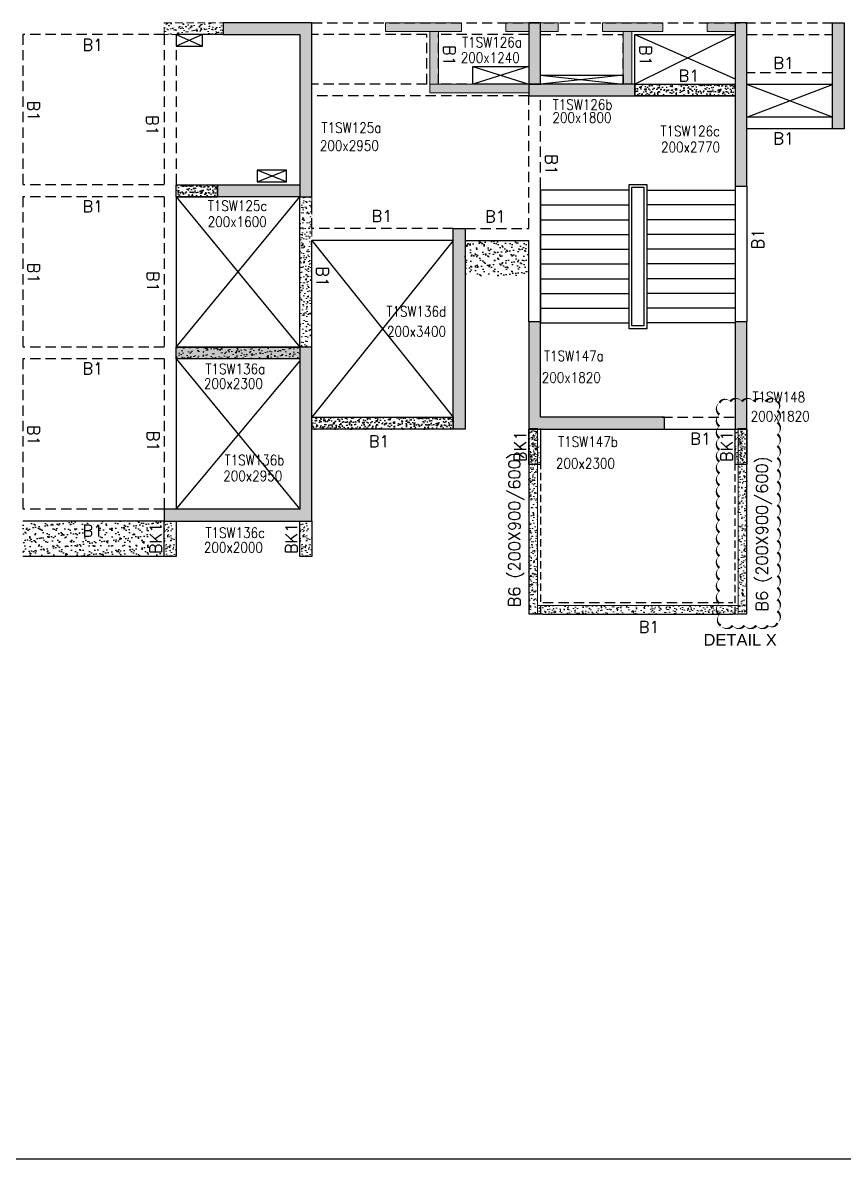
# Model space of a CAD drawing. Header units: millimetres. Extents: x 1078357 to 2594950, y -4969473 to -4636555.
# Drawn here: x 1997826 to 2011756, y -4681424 to -4662154 of the extents above; entities that cross this region are included whole.
import ezdxf

# ---------------------------------------------------------------- set-up
doc = ezdxf.new("R2010")
doc.units = ezdxf.units.MM
doc.header["$PDMODE"] = 35
for name, pattern in [('CONTINOUS', [0]), ('HIDDEN', [0.375, 0.25, -0.125]), ('New Retail block$0$CONTINOUS', [0])]:
    doc.linetypes.add(name, pattern=pattern)
doc.layers.get('0').update_dxf_attribs({"lineweight": 0})
for name, color, linetype, lineweight in [('A-_ANOTDIMA_D-', 6, 'Continuous', 13), ('Boundary', 40, 'Continuous', 30), ('COL. NO.', 30, 'Continuous', 25), ('COL. SIZE', 7, 'Continuous', 25), ('HATCH', 8, 'Continuous', 30), ('Origin', 40, 'Continuous', 30), ('RCC UPSTAND', 43, 'Continuous', 30), ('S-NON STR RCC WALL', 8, 'Continuous', 0)]:
    doc.layers.add(name, color=color, linetype=linetype, lineweight=lineweight)
for name, color, linetype in [('B-200x650', 241, 'HIDDEN'), ('B-200X900-600', 211, 'HIDDEN'), ('NON STR. RCC WALL', 6, 'Continuous'), ('S-COLUMN_SHEAR WALL', 1, 'Continuous'), ('S-CUT OUT', 3, 'Continuous'), ('S-PROJECTION', 54, 'New Retail block$0$CONTINOUS'), ('S-STAIR', 8, 'Continuous')]:
    doc.layers.add(name, color=color, linetype=linetype)
doc.styles.add('ARIAL', font='arial.ttf')
doc.styles.add('ROMANS', font='romans.shx', dxfattribs={"width": 0.85})
pattern_1 = [(50, (1959578.3, -4665005.57), (182.18467, -15.9391), [19.05, -209.55]), (355, (1959578.3, -4665005.57), (-35.2434, 191.05685), [15.24, -167.6406]), (100.45144, (1959593.49, -4665006.9), (146.94125, 175.11775), [16.19, -178.09024]), (46.1842, (1959578.3, -4664954.77), (271.079, -42.0423), [28.575, -314.325]), (96.63556, (1959600.9, -4664958.28), (237.4041, 247.4261), [24.285, -267.1356]), (351.18415, (1959578.3, -4664954.77), (237.4041, 247.4261), [22.86, -251.4597]), (21, (1959603.7, -4664967.47), (151.6144, -102.2652), [19.05, -209.55]), (326, (1959603.7, -4664967.47), (61.802, 184.188), [15.24, -167.64]), (71.45144, (1959616.34, -4664976), (213.4164, 81.9228), [16.19, -178.0899]), (37.5, (1959578.31, -4665005.57), (3.0886, 84.55504), [0, -165.608, 0, -170.18, 0, -168.275]), (7.5, (1959578.31, -4665005.57), (66.81966, 100.18057), [0, -97.028, 0, -161.798, 0, -64.135]), (327.5, (1959521.665, -4665005.57), (135.5906, -5.72874), [0, -63.5, 0, -198.12, 0, -262.89]), (317.5, (1959496.26, -4665005.57), (148.12918, 25.4265), [0, -82.55, 0, -131.572, 0, -186.69])]

# ---------------------------------------------------------------- blocks, each defined once
blk = doc.blocks.new('G$CD63B60BD')
at = {"layer": 'COL. NO.', "linetype": 'Continuous', "style": 'ROMANS', "width": 0.85}
for s, p in [('T1SW126a', (75951, 6532, -320)), ('T1SW126b', (77486, 5476, -320)), ('T1SW125a', (73568, 5083, -320)), ('T1SW126c', (79314, 5025, -320)), ('T1SW125c', (71638, 3759, -320)), ('T1SW136d', (74667, 1967, 0)), ('T1SW147a', (77339, 1214, -320)), ('T1SW136a', (71599, 993, -320)), ('T1SW148', (80874, 516, -320)), ('T1SW147b', (77579, -243, -320)), ('T1SW136b', (71924, -552, -320)), ('T1SW136c', (71599, -1785, -320))]:
    blk.add_text(s, height=175, dxfattribs=at).set_placement(p)
at = {"layer": 'COL. SIZE', "linetype": 'Continuous', "style": 'ROMANS', "width": 0.85}
for s, p in [('200x1240', (75927, 6271, -320)), ('200x1800', (77482, 5253, -320)), ('200x2950', (73538, 4779, -320)), ('200x2770', (79323, 4753, -320)), ('200x1600', (71636, 3489, -320)), ('200x3400', (74677, 1628, 0)), ('200x1820', (77301, 847, -320)), ('200x2300', (71572, 745, -320)), ('200x1820', (80843, 191, -320)), ('200x2300', (77541, -609, -320)), ('200x2950', (71900, -821, -320)), ('200x2000', (71572, -2033, -320))]:
    blk.add_text(s, height=175, dxfattribs=at).set_placement(p)

msp = doc.modelspace()

# ---------------------------------------------------------------- hatches: boundary and pattern name
at = {"layer": 'HATCH'}
h = msp.add_hatch(dxfattribs=at)
h.set_pattern_fill('AR-SAND', color=8, scale=3, angle=179.97015)
h.set_pattern_definition([(37.47015413, (-3161861.55, 18704354.73), (-4.72361136, 146.8264517), [0, -115.824, 0, -129.54, 0, -123.825]), (7.4701541, (-3161861.55, 18704354.73), (134.9689868, 214.9772528), [0, -62.484, 0, -104.394, 0, -40.005]), (327.4701541, (-3161955.28, 18704354.77), (237.2979035, 0.3075449), [0, -38.1, 0, -137.16, 0, -179.07]), (317.4701541, (-3161955.28, 18704354.77), (229.1017424, 66.759465), [0, -19.05, 0, -89.916, 0, -102.87])])
h.paths.add_polyline_path([(2006406.4, -4665843.8), (2005326.4, -4665843.8), (2005326.4, -4666443.8), (2006406.4, -4666443.8)])
h = msp.add_hatch(dxfattribs=at)
h.set_pattern_fill('AR-SAND', color=8, scale=3, angle=179.97015)
h.set_pattern_definition([(37.47015413, (-4266881.26, 23386424), (-4.72361136, 146.8264517), [0, -115.824, 0, -129.54, 0, -123.825]), (7.4701541, (-4266881.26, 23386424), (134.9689868, 214.9772528), [0, -62.484, 0, -104.394, 0, -40.005]), (327.47015413, (-4266974.99, 23386424.04), (237.29790347, 0.3075449), [0, -38.1, 0, -137.16, 0, -179.07]), (317.4701541, (-4266974.99, 23386424.04), (229.1017424, 66.759465), [0, -19.05, 0, -89.916, 0, -102.87])])
h.paths.add_polyline_path([(1997826.4, -4670603.8), (2000226.4, -4670603.8), (2000226.4, -4671203.8), (1997826.4, -4671203.8)])
at = {"layer": 'RCC UPSTAND'}
h = msp.add_hatch(dxfattribs=at)
h.set_pattern_fill('AR-CONC', color=8, scale=20, angle=90)
h.set_pattern_definition([(140, (-1199793.81, -7200613.4), (12.550427, 143.4520365), [15, -165]), (85, (-1199793.81, -7200613.4), (-150.438427, -27.7502667), [12, -132]), (190.4514445, (-1199792.76, -7200601.44), (-137.887998, 115.7017693), [12.7480384, -140.2284224]), (136.1842, (-1199833.81, -7200613.4), (33.103856, 213.448266), [22.5, -247.5]), (186.6356355, (-1199831.05, -7200595.6), (-194.82372, 186.932389), [19.122068, -210.342752]), (81.184164, (-1199833.8, -7200613.4), (-194.82372, 186.932389), [18, -198]), (111, (-1199823.81, -7200593.4), (80.523778, 119.3814104), [15, -165]), (56, (-1199823.81, -7200593.4), (-145.030009, 48.6630664), [12, -132]), (161.4514447, (-1199817.1, -7200583.45), (-64.5062306, 168.0444753), [12.748038, -140.2284224]), (127.5, (-1199793.81, -7200613.395), (-66.57877077, 2.43197106), [0, -130.4, 0, -134, 0, -132.5]), (97.5, (-1199793.81, -7200613.395), (-78.8823424, 52.6139075), [0, -76.4, 0, -127.4, 0, -50.5]), (57.5, (-1199793.81, -7200657.995), (4.51097435, 106.7644872), [0, -50, 0, -156, 0, -207]), (47.5, (-1199793.81, -7200678), (-20.0209965, 116.6372339), [0, -65, 0, -103.6, 0, -147])])
h.paths.add_polyline_path([(2009906.2, -4663193.9), (2009906.2, -4663393.9), (2008206.2, -4663393.9), (2008206.2, -4663193.9)])
h = msp.add_hatch(dxfattribs=at)
h.set_pattern_fill('AR-CONC', color=8, scale=20, angle=90)
h.set_pattern_definition([(140, (-1208573.79, -7202323.4), (12.550427, 143.4520365), [15, -165]), (85, (-1208573.79, -7202323.4), (-150.438427, -27.7502667), [12, -132]), (190.4514445, (-1208572.74, -7202311.45), (-137.887998, 115.7017693), [12.7480384, -140.2284224]), (136.1842, (-1208613.79, -7202323.4), (33.103856, 213.448266), [22.5, -247.5]), (186.6356355, (-1208611.03, -7202305.62), (-194.82372, 186.932389), [19.122068, -210.342752]), (81.184164, (-1208613.79, -7202323.4), (-194.82372, 186.932389), [18, -198]), (111, (-1208603.79, -7202303.4), (80.523778, 119.3814104), [15, -165]), (56, (-1208603.79, -7202303.4), (-145.030009, 48.6630664), [12, -132]), (161.4514447, (-1208597.08, -7202293.46), (-64.5062306, 168.0444753), [12.748038, -140.2284224]), (127.5, (-1208573.786, -7202323.404), (-66.57877077, 2.43197106), [0, -130.4, 0, -134, 0, -132.5]), (97.5, (-1208573.786, -7202323.404), (-78.8823424, 52.6139075), [0, -76.4, 0, -127.4, 0, -50.5]), (57.5, (-1208573.786, -7202368.004), (4.51097435, 106.7644872), [0, -50, 0, -156, 0, -207]), (47.5, (-1208573.79, -7202388), (-20.0209965, 116.6372339), [0, -65, 0, -103.6, 0, -147])])
h.paths.add_polyline_path([(2001126.2, -4664903.9), (2001126.2, -4665103.9), (2000426.2, -4665103.9), (2000426.2, -4664903.9)])
h = msp.add_hatch(dxfattribs=at)
h.set_pattern_fill('AR-CONC', color=8, scale=20, angle=90)
h.set_pattern_definition([(140, (-1204573.78, -7206263.39), (12.550427, 143.4520365), [15, -165]), (85, (-1204573.78, -7206263.39), (-150.438427, -27.7502667), [12, -132]), (190.4514445, (-1204572.74, -7206251.44), (-137.887998, 115.7017693), [12.7480384, -140.2284224]), (136.1842, (-1204613.78, -7206263.4), (33.103856, 213.448266), [22.5, -247.5]), (186.6356355, (-1204611.02, -7206245.6), (-194.82372, 186.932389), [19.122068, -210.342752]), (81.184164, (-1204613.78, -7206263.4), (-194.82372, 186.932389), [18, -198]), (111, (-1204603.78, -7206243.39), (80.523778, 119.3814104), [15, -165]), (56, (-1204603.78, -7206243.39), (-145.030009, 48.6630664), [12, -132]), (161.4514447, (-1204597.07, -7206233.44), (-64.5062306, 168.0444753), [12.748038, -140.2284224]), (127.5, (-1204573.78, -7206263.39), (-66.57877077, 2.43197106), [0, -130.4, 0, -134, 0, -132.5]), (97.5, (-1204573.78, -7206263.39), (-78.8823424, 52.6139075), [0, -76.4, 0, -127.4, 0, -50.5]), (57.5, (-1204573.78, -7206307.99), (4.51097435, 106.7644872), [0, -50, 0, -156, 0, -207]), (47.5, (-1204573.78, -7206327.99), (-20.0209965, 116.6372339), [0, -65, 0, -103.6, 0, -147])])
h.paths.add_polyline_path([(2005126.2, -4668843.9), (2005126.2, -4669043.9), (2002726.2, -4669043.9), (2002726.2, -4668843.9)])
at = {"layer": 'S-COLUMN_SHEAR WALL', "lineweight": 25}
h = msp.add_hatch(color=1, dxfattribs=at)
h.dxf.hatch_style = 1
h.paths.add_polyline_path([(2001226.2, -4662353.9), (2002526.2, -4662353.9), (2002526.2, -4665103.9), (2002726.2, -4665103.9), (2002726.2, -4662153.9), (2001226.2, -4662153.9)])
h = msp.add_hatch(color=1, dxfattribs=at)
h.dxf.hatch_style = 1
h.paths.add_polyline_path([(2006606.2, -4662153.9), (2006406.2, -4662153.9), (2006406.2, -4663193.9), (2006606.2, -4663193.9)])
h = msp.add_hatch(color=1, dxfattribs=at)
h.dxf.hatch_style = 1
h.paths.add_polyline_path([(2010106.2, -4662153.9), (2009906.2, -4662153.9), (2009906.2, -4664923.9), (2010106.2, -4664923.9)])
h = msp.add_hatch(color=1, dxfattribs=at)
h.dxf.hatch_style = 1
h.paths.add_polyline_path([(2011756.2, -4663953.8), (2011556.2, -4663953.8), (2011556.2, -4662153.9), (2011756.2, -4662153.9)])
h = msp.add_hatch(color=1, dxfattribs=at)
h.dxf.hatch_style = 1
h.paths.add_polyline_path([(2006406.2, -4663393.9), (2008206.2, -4663393.9), (2008206.2, -4663193.9), (2006406.2, -4663193.9)])
h = msp.add_hatch(color=1, dxfattribs=at)
h.dxf.hatch_style = 1
h.paths.add_polyline_path([(2002526.2, -4664903.9), (2002526.2, -4665103.9), (2001126.2, -4665103.9), (2001126.2, -4664903.9)])
h = msp.add_hatch(color=1, dxfattribs=at)
h.dxf.hatch_style = 1
h.paths.add_polyline_path([(2005126.2, -4665643.9), (2005126.2, -4669043.9), (2005326.2, -4669043.9), (2005326.2, -4665643.9)])
h = msp.add_hatch(color=1, dxfattribs=at)
h.dxf.hatch_style = 1
h.paths.add_polyline_path([(2006406.2, -4669043.9), (2008706.2, -4669043.9), (2008706.2, -4668843.9), (2006606.2, -4668843.9), (2006606.2, -4667223.9), (2006406.2, -4667223.9)])
h = msp.add_hatch(color=1, dxfattribs=at)
h.dxf.hatch_style = 1
h.paths.add_polyline_path([(2010106.2, -4667223.9), (2009906.2, -4667223.9), (2009906.2, -4669043.9), (2010106.2, -4669043.9)])
h = msp.add_hatch(color=1, dxfattribs=at)
h.dxf.hatch_style = 1
h.paths.add_polyline_path([(2000226.2, -4670603.9), (2002726.2, -4670603.9), (2002726.2, -4667653.9), (2002526.2, -4667653.8), (2002526.2, -4670403.9), (2000226.2, -4670403.9), (2000226.2, -4670603.9)], is_closed=False)
h = msp.add_hatch(color=1, dxfattribs=at)
h.dxf.hatch_style = 1
h.paths.add_polyline_path([(2000426.2, -4667653.8), (2002526.2, -4667653.8), (2002526.2, -4667853.8), (2000426.2, -4667853.8)])
h = msp.add_hatch(color=1, dxfattribs=at)
h.dxf.hatch_style = 1
h.paths.add_polyline_path([(2002526.2, -4667653.8), (2000426.2, -4667653.8), (2000426.2, -4667853.8), (2002526.2, -4667853.8)])
at = {"layer": 'S-NON STR RCC WALL', "linetype": 'HIDDEN', "ltscale": 500}
h = msp.add_hatch(dxfattribs=at)
h.set_pattern_fill('AR-CONC', color=256, angle=180)
h.set_pattern_definition([(50, (862353.59, 19013.61), (182.184669, -15.9390855), [19.05, -209.55]), (355, (862353.6, 19013.61), (-35.2434214, 191.056845), [15.24, -167.640584]), (100.4514447, (862368.77, 19012.29), (146.941247, 175.117752), [16.190009, -178.0902446]), (46.1842, (862353.6, 19064.41), (271.079041, -42.042328), [28.575, -314.325]), (96.6355576, (862376.18, 19060.9), (237.404134, 247.426125), [24.285023, -267.135608]), (351.184151, (862353.6, 19064.41), (237.404134, 247.426125), [22.859967, -251.459732]), (21, (862378.99, 19051.71), (151.6143913, -102.265198), [19.05, -209.55]), (326, (862379, 19051.71), (61.802028, 184.187966), [15.24, -167.64]), (71.451445, (862391.63, 19043.2), (213.416419, 81.922769), [16.190009, -178.0899376]), (37.5, (862353.59, 19013.615), (3.08860325, 84.5550389), [0, -165.608, 0, -170.18, 0, -168.275]), (7.5, (862353.59, 19013.615), (66.8196625, 100.1805748), [0, -97.028, 0, -161.798, 0, -64.135]), (327.5, (862296.95, 19013.615), (135.5905952, -5.728744), [0, -63.5, 0, -198.12, 0, -262.89]), (317.5, (862271.55, 19013.61), (148.1291814, 25.426491), [0, -82.55, 0, -131.572, 0, -186.69])])
h.paths.add_polyline_path([(2000226.4, -4662153.8), (2001226.4, -4662153.8), (2001226.4, -4662353.8), (2000226.4, -4662353.8)])
at = {"layer": 'S-NON STR RCC WALL', "ltscale": 700}
h = msp.add_hatch(dxfattribs=at)
h.set_pattern_fill('AR-CONC', color=256)
h.set_pattern_definition([(50, (854010.1, -118119.31), (182.184669, -15.9390855), [19.05, -209.55]), (355, (854010.1, -118119.31), (-35.2434214, 191.056845), [15.24, -167.640584]), (100.4514447, (854025.29, -118120.64), (146.941247, 175.117752), [16.190009, -178.0902446]), (46.1842, (854010.1, -118068.51), (271.079041, -42.042328), [28.575, -314.325]), (96.6355576, (854032.7, -118072.02), (237.404134, 247.426125), [24.285023, -267.135608]), (351.184151, (854010.1, -118068.5), (237.404134, 247.426125), [22.859967, -251.459732]), (21, (854035.5, -118081.21), (151.6143913, -102.265198), [19.05, -209.55]), (326, (854035.5, -118081.21), (61.802028, 184.187966), [15.24, -167.64]), (71.451445, (854048.14, -118089.74), (213.416419, 81.922769), [16.190009, -178.0899376]), (37.5, (854010.104, -118119.31), (3.08860325, 84.5550389), [0, -165.608, 0, -170.18, 0, -168.275]), (7.5, (854010.1, -118119.31), (66.8196625, 100.1805748), [0, -97.028, 0, -161.798, 0, -64.135]), (327.5, (853953.46, -118119.31), (135.5905952, -5.728744), [0, -63.5, 0, -198.12, 0, -262.89]), (317.5, (853928.06, -118119.31), (148.1291814, 25.426491), [0, -82.55, 0, -131.572, 0, -186.69])])
h.paths.add_polyline_path([(2009431.4, -4662303.8), (2009906.4, -4662303.8), (2009906.4, -4662153.9), (2009431.4, -4662153.9)])
h.paths.add_polyline_path([(2004726.4, -4662303.8), (2004876.5, -4662303.8), (2004876.5, -4663193.8), (2004726.4, -4663193.8)])
h.paths.add_polyline_path([(2007656.4, -4662303.8), (2008681.4, -4662303.8), (2008681.4, -4662153.8), (2007656.4, -4662153.8)])
h.paths.add_polyline_path([(2006606.4, -4662153.9), (2006906.4, -4662153.9), (2006906.4, -4662303.8), (2006606.4, -4662303.8)])
h.paths.add_polyline_path([(2004726.4, -4663343.8), (2006406.4, -4663343.8), (2006406.4, -4663193.9), (2004726.4, -4663193.9)])
h.paths.add_polyline_path([(2006016.4, -4662303.8), (2006406.4, -4662303.8), (2006406.4, -4662153.9), (2006016.4, -4662153.9)])
h.paths.add_polyline_path([(2003976.4, -4662303.8), (2005266.4, -4662303.8), (2005266.4, -4662153.8), (2003976.4, -4662153.8)])
h.paths.add_polyline_path([(2008006.4, -4662303.8), (2008156.4, -4662303.8), (2008156.4, -4663193.8), (2008006.4, -4663193.8)])
at = {"layer": 'S-NON STR RCC WALL', "linetype": 'HIDDEN', "ltscale": 500}
h = msp.add_hatch(dxfattribs=at)
h.set_pattern_fill('AR-CONC', color=256, angle=180)
h.set_pattern_definition(pattern_1)
h.paths.add_polyline_path([(2002726.4, -4665103.8), (2002526.4, -4665103.8), (2002526.4, -4667653.8), (2002726.4, -4667653.8)])
h = msp.add_hatch(dxfattribs=at)
h.set_pattern_fill('AR-CONC', color=256, angle=180)
h.set_pattern_definition(pattern_1)
h.paths.add_polyline_path([(2000426.4, -4667653.8), (2002526.4, -4667653.8), (2002526.4, -4667853.8), (2000426.4, -4667853.8)])
at = {"layer": 'S-NON STR RCC WALL'}
h = msp.add_hatch(dxfattribs=at)
h.set_pattern_fill('AR-CONC', color=256, angle=90)
h.set_pattern_definition([(140, (-21282231.65, -9900251.24), (15.9390855, 182.184669), [19.05, -209.55]), (85, (-21282231.65, -9900251.24), (-191.0568452, -35.2434214), [15.24, -167.6405842]), (190.4514447, (-21282230.32, -9900236.06), (-175.1177519, 146.9412471), [16.1900088, -178.0902446]), (136.1842, (-21282282.45, -9900251.24), (42.042328, 271.0790409), [28.575, -314.325]), (186.6355576, (-21282278.95, -9900228.65), (-247.4261246, 237.404134), [24.285023, -267.135608]), (81.1841512, (-21282282.45, -9900251.24), (-247.4261246, 237.404134), [22.859967, -251.459732]), (111, (-21282269.75, -9900225.84), (102.2651982, 151.6143913), [19.05, -209.55]), (56, (-21282269.75, -9900225.84), (-184.1879661, 61.8020283), [15.24, -167.64]), (161.451445, (-21282261.23, -9900213.2), (-81.9227689, 213.4164193), [16.1900088, -178.0899376]), (127.5, (-21282231.65, -9900251.24), (-84.55503887, 3.08860325), [0, -165.608, 0, -170.18, 0, -168.275]), (97.5, (-21282231.65, -9900251.24), (-100.18057482, 66.8196625), [0, -97.028, 0, -161.798, 0, -64.135]), (57.5, (-21282231.65, -9900307.88), (5.728744, 135.59059517), [0, -63.5, 0, -198.12, 0, -262.89]), (47.5, (-21282231.65, -9900333.28), (-25.42649103, 148.1291814), [0, -82.55, 0, -131.572, 0, -186.69])])
h.paths.add_polyline_path([(2006406.1, -4672184), (2006406.1, -4669034), (2006556.1, -4669034), (2006556.1, -4672184)])
h = msp.add_hatch(dxfattribs=at)
h.set_pattern_fill('AR-CONC', color=256, angle=180)
h.set_pattern_definition([(50, (-7623765.92, 37570063.5), (182.184669, -15.93908554), [19.05, -209.55]), (355, (-7623765.92, 37570063.5), (-35.2434214, 191.0568452), [15.24, -167.6405842]), (100.4514447, (-7623750.74, 37570062.16), (146.9412471, 175.1177519), [16.1900088, -178.0902446]), (46.1842, (-7623765.92, 37570114.3), (271.0790409, -42.0423279), [28.575, -314.325]), (96.6355576, (-7623743.33, 37570110.8), (237.404134, 247.4261246), [24.2850231, -267.1356082]), (351.1841512, (-7623765.92, 37570114.3), (237.404134, 247.4261246), [22.859967, -251.459732]), (21, (-7623740.52, 37570101.6), (151.61439127, -102.2651982), [19.05, -209.55]), (326, (-7623740.52, 37570101.6), (61.80202835, 184.1879661), [15.24, -167.64]), (71.451445, (-7623727.89, 37570093.07), (213.4164193, 81.9227689), [16.1900088, -178.0899376]), (37.5, (-7623765.92, 37570063.49), (3.08860325, 84.55503887), [0, -165.608, 0, -170.18, 0, -168.275]), (7.5, (-7623765.92, 37570063.49), (66.81966251, 100.18057482), [0, -97.028, 0, -161.798, 0, -64.135]), (327.5, (-7623822.56, 37570063.49), (135.59059517, -5.72874399), [0, -63.5, 0, -198.12, 0, -262.89]), (317.5, (-7623847.96, 37570063.49), (148.1291814, 25.42649103), [0, -82.55, 0, -131.572, 0, -186.69])])
h.paths.add_polyline_path([(2006606.3, -4669043.8), (2006406.3, -4669043.8), (2006406.3, -4669643.8), (2006606.3, -4669643.8), (2006606.3, -4669643.8), (2006606.3, -4669043.9)], is_closed=False)
h = msp.add_hatch(dxfattribs=at)
h.set_pattern_fill('AR-CONC', color=256, angle=180)
h.set_pattern_definition([(50, (-7620266.01, 37570063.49), (182.184669, -15.93908554), [19.05, -209.55]), (355, (-7620266, 37570063.49), (-35.2434214, 191.0568452), [15.24, -167.6405842]), (100.4514447, (-7620250.83, 37570062.16), (146.9412471, 175.1177519), [16.1900088, -178.0902446]), (46.1842, (-7620266, 37570114.3), (271.0790409, -42.0423279), [28.575, -314.325]), (96.6355576, (-7620243.42, 37570110.8), (237.404134, 247.4261246), [24.2850231, -267.1356082]), (351.1841512, (-7620266, 37570114.3), (237.404134, 247.4261246), [22.859967, -251.459732]), (21, (-7620240.61, 37570101.59), (151.61439127, -102.2651982), [19.05, -209.55]), (326, (-7620240.6, 37570101.59), (61.80202835, 184.1879661), [15.24, -167.64]), (71.451445, (-7620227.97, 37570093.07), (213.4164193, 81.9227689), [16.1900088, -178.0899376]), (37.5, (-7620266.01, 37570063.49), (3.08860325, 84.55503887), [0, -165.608, 0, -170.18, 0, -168.275]), (7.5, (-7620266.01, 37570063.49), (66.81966251, 100.18057482), [0, -97.028, 0, -161.798, 0, -64.135]), (327.5, (-7620322.65, 37570063.49), (135.59059517, -5.72874399), [0, -63.5, 0, -198.12, 0, -262.89]), (317.5, (-7620348.05, 37570063.49), (148.1291814, 25.42649103), [0, -82.55, 0, -131.572, 0, -186.69])])
h.paths.add_polyline_path([(2010106.2, -4669043.8), (2009906.2, -4669043.8), (2009906.2, -4669643.8), (2010106.2, -4669643.8), (2010106.2, -4669643.8), (2010106.2, -4669043.9)], is_closed=False)
h = msp.add_hatch(dxfattribs=at)
h.set_pattern_fill('AR-CONC', color=256, angle=180)
h.set_pattern_definition([(50, (-4318735.77, 23304172.94), (182.184669, -15.9390855), [19.05, -209.55]), (355, (-4318735.77, 23304172.94), (-35.2434214, 191.0568452), [15.24, -167.6405842]), (100.4514447, (-4318720.58, 23304171.61), (146.9412471, 175.1177519), [16.1900088, -178.0902446]), (46.1842, (-4318735.77, 23304223.74), (271.0790409, -42.042328), [28.575, -314.325]), (96.6355576, (-4318713.18, 23304220.24), (237.404134, 247.4261246), [24.2850231, -267.1356082]), (351.1841512, (-4318735.77, 23304223.74), (237.404134, 247.4261246), [22.859967, -251.459732]), (21, (-4318710.37, 23304211.04), (151.6143913, -102.2651982), [19.05, -209.55]), (326, (-4318710.37, 23304211.04), (61.8020283, 184.1879661), [15.24, -167.64]), (71.451445, (-4318697.73, 23304202.52), (213.4164193, 81.9227689), [16.1900088, -178.0899376]), (37.5, (-4318735.767, 23304172.94), (3.08860325, 84.55503887), [0, -165.608, 0, -170.18, 0, -168.275]), (7.5, (-4318735.77, 23304172.94), (66.8196625, 100.18057482), [0, -97.028, 0, -161.798, 0, -64.135]), (327.5, (-4318792.41, 23304172.94), (135.59059517, -5.728744), [0, -63.5, 0, -198.12, 0, -262.89]), (317.5, (-4318817.81, 23304172.94), (148.1291814, 25.42649103), [0, -82.55, 0, -131.572, 0, -186.69])])
h.paths.add_polyline_path([(2009956.1, -4672184), (2009956.1, -4669034), (2010106.1, -4669034), (2010106.1, -4672184)])
h = msp.add_hatch(dxfattribs=at)
h.set_pattern_fill('AR-CONC', color=256, angle=180)
h.set_pattern_definition([(50, (-7629946.02, 37568503.48), (182.184669, -15.93908554), [19.05, -209.55]), (355, (-7629946.02, 37568503.48), (-35.2434214, 191.0568452), [15.24, -167.6405842]), (100.4514447, (-7629930.84, 37568502.15), (146.9412471, 175.1177519), [16.1900088, -178.0902446]), (46.1842, (-7629946.02, 37568554.28), (271.0790409, -42.0423279), [28.575, -314.325]), (96.6355576, (-7629923.43, 37568550.78), (237.404134, 247.4261246), [24.2850231, -267.1356082]), (351.1841512, (-7629946.02, 37568554.28), (237.404134, 247.4261246), [22.859967, -251.459732]), (21, (-7629920.62, 37568541.58), (151.61439127, -102.2651982), [19.05, -209.55]), (326, (-7629920.62, 37568541.58), (61.80202835, 184.1879661), [15.24, -167.64]), (71.451445, (-7629907.99, 37568533.06), (213.4164193, 81.9227689), [16.1900088, -178.0899376]), (37.5, (-7629946.02, 37568503.48), (3.08860325, 84.55503887), [0, -165.608, 0, -170.18, 0, -168.275]), (7.5, (-7629946.02, 37568503.48), (66.81966251, 100.18057482), [0, -97.028, 0, -161.798, 0, -64.135]), (327.5, (-7630002.66, 37568503.48), (135.59059517, -5.72874399), [0, -63.5, 0, -198.12, 0, -262.89]), (317.5, (-7630028.06, 37568503.48), (148.1291814, 25.42649103), [0, -82.55, 0, -131.572, 0, -186.69])])
h.paths.add_polyline_path([(2000426.2, -4670603.8), (2000226.2, -4670603.8), (2000226.2, -4671203.8), (2000426.2, -4671203.8), (2000426.2, -4671203.8), (2000426.2, -4670603.9)], is_closed=False)
h = msp.add_hatch(dxfattribs=at)
h.set_pattern_fill('AR-CONC', color=256, angle=180)
h.set_pattern_definition([(50, (-7627646.02, 37568503.48), (182.184669, -15.93908554), [19.05, -209.55]), (355, (-7627646.02, 37568503.48), (-35.2434214, 191.0568452), [15.24, -167.6405842]), (100.4514447, (-7627630.84, 37568502.15), (146.9412471, 175.1177519), [16.1900088, -178.0902446]), (46.1842, (-7627646.02, 37568554.28), (271.0790409, -42.0423279), [28.575, -314.325]), (96.6355576, (-7627623.43, 37568550.78), (237.404134, 247.4261246), [24.2850231, -267.1356082]), (351.1841512, (-7627646.02, 37568554.28), (237.404134, 247.4261246), [22.859967, -251.459732]), (21, (-7627620.62, 37568541.58), (151.61439127, -102.2651982), [19.05, -209.55]), (326, (-7627620.62, 37568541.58), (61.80202835, 184.1879661), [15.24, -167.64]), (71.451445, (-7627607.99, 37568533.06), (213.4164193, 81.9227689), [16.1900088, -178.0899376]), (37.5, (-7627646.02, 37568503.48), (3.08860325, 84.55503887), [0, -165.608, 0, -170.18, 0, -168.275]), (7.5, (-7627646.02, 37568503.48), (66.81966251, 100.18057482), [0, -97.028, 0, -161.798, 0, -64.135]), (327.5, (-7627702.66, 37568503.48), (135.59059517, -5.72874399), [0, -63.5, 0, -198.12, 0, -262.89]), (317.5, (-7627728.06, 37568503.48), (148.1291814, 25.42649103), [0, -82.55, 0, -131.572, 0, -186.69])])
h.paths.add_polyline_path([(2002726.2, -4670603.8), (2002526.2, -4670603.8), (2002526.2, -4671203.8), (2002726.2, -4671203.8), (2002726.2, -4671203.8), (2002726.2, -4670603.9)], is_closed=False)
h = msp.add_hatch(dxfattribs=at)
h.set_pattern_fill('AR-CONC', color=256, angle=180)
h.set_pattern_definition([(50, (-3221511.05, 18620153.75), (182.184669, -15.9390855), [19.05, -209.55]), (355, (-3221511.05, 18620153.75), (-35.2434214, 191.0568452), [15.24, -167.6405842]), (100.4514447, (-3221495.87, 18620152.42), (146.9412471, 175.1177519), [16.1900088, -178.0902446]), (46.1842, (-3221511.05, 18620204.55), (271.0790409, -42.042328), [28.575, -314.325]), (96.6355576, (-3221488.46, 18620201.05), (237.404134, 247.4261246), [24.285023, -267.135608]), (351.1841512, (-3221511.05, 18620204.55), (237.404134, 247.4261246), [22.859967, -251.459732]), (21, (-3221485.65, 18620191.85), (151.6143913, -102.2651982), [19.05, -209.55]), (326, (-3221485.65, 18620191.85), (61.8020283, 184.1879661), [15.24, -167.64]), (71.451445, (-3221473.02, 18620183.33), (213.4164193, 81.9227689), [16.1900088, -178.0899376]), (37.5, (-3221511.05, 18620153.75), (3.08860325, 84.55503887), [0, -165.608, 0, -170.18, 0, -168.275]), (7.5, (-3221511.05, 18620153.75), (66.8196625, 100.18057482), [0, -97.028, 0, -161.798, 0, -64.135]), (327.5, (-3221567.69, 18620153.75), (135.59059517, -5.728744), [0, -63.5, 0, -198.12, 0, -262.89]), (317.5, (-3221593.09, 18620153.75), (148.1291814, 25.42649103), [0, -82.55, 0, -131.572, 0, -186.69])])
h.paths.add_polyline_path([(2009956.1, -4672184), (2006556.1, -4672184), (2006556.1, -4672034), (2009956.1, -4672034)])

# ---------------------------------------------------------------- linework, layer by layer
at = {"color": 4, "ltscale": 700, "elevation": 0}
msp.add_lwpolyline([(2010621.2, -4668577.1, 0, 40, 0.5206), (2010421.2, -4668577.1, 0, 40, 0.5206), (2010221.2, -4668577.1, 0, 40, 0.5206), (2010021.2, -4668577.1, 0, 40, 0.5206), (2009821.2, -4668577.1, 0, 40, 0.5206), (2009640.2, -4668596.1, 0, 40, 0.5206), (2009640.2, -4668796.1, 0, 40, 0.5206), (2009640.2, -4668996.1, 0, 40, 0.5206), (2009640.2, -4669196.1, 0, 40, 0.5206), (2009640.2, -4669396.1, 0, 40, 0.5206), (2009640.2, -4669596.1, 0, 40, 0.5206), (2009640.2, -4669796.1, 0, 40, 0.5206), (2009640.2, -4669996.1, 0, 40, 0.5206), (2009640.2, -4670196.1, 0, 40, 0.5206), (2009640.2, -4670396.1, 0, 40, 0.5206), (2009640.2, -4670596.1, 0, 40, 0.5206), (2009640.2, -4670796.1, 0, 40, 0.5206), (2009640.2, -4670996.1, 0, 40, 0.5206), (2009640.2, -4671196.1, 0, 40, 0.5206), (2009640.2, -4671396.1, 0, 40, 0.5206), (2009640.2, -4671596.1, 0, 40, 0.5206), (2009640.2, -4671796.1, 0, 40, 0.5206), (2009640.2, -4671996.1, 0, 40, 0.5206), (2009640.2, -4672196.1, 0, 40, 0.5206), (2009662.9, -4672373.4, 0, 40, 0.5206), (2009862.9, -4672373.4, 0, 40, 0.5206), (2010062.9, -4672373.4, 0, 40, 0.5206), (2010262.9, -4672373.4, 0, 40, 0.5206), (2010462.9, -4672373.4, 0, 40, 0.5206), (2010621.2, -4672331.7, 0, 40, 0.5206), (2010621.2, -4672131.7, 0, 40, 0.5206), (2010621.2, -4671931.7, 0, 40, 0.5206), (2010621.2, -4671731.7, 0, 40, 0.5206), (2010621.2, -4671531.7, 0, 40, 0.5206), (2010621.2, -4671331.7, 0, 40, 0.5206), (2010621.2, -4671131.7, 0, 40, 0.5206), (2010621.2, -4670931.7, 0, 40, 0.5206), (2010621.2, -4670731.7, 0, 40, 0.5206), (2010621.2, -4670531.7, 0, 40, 0.5206), (2010621.2, -4670331.7, 0, 40, 0.5206), (2010621.2, -4670131.7, 0, 40, 0.5206), (2010621.2, -4669931.7, 0, 40, 0.5206), (2010621.2, -4669731.7, 0, 40, 0.5206), (2010621.2, -4669531.7, 0, 40, 0.5206), (2010621.2, -4669331.7, 0, 40, 0.5206), (2010621.2, -4669131.7, 0, 40, 0.5206), (2010621.2, -4668931.7, 0, 40, 0.5206), (2010621.2, -4668731.7, 0, 40, 0.5206), (2010621.2, -4668577.1, 0, 40, 0.5206)], format="xyseb", close=True, dxfattribs=at)
at = {"layer": 'B-200x650', "linetype": 'HIDDEN', "ltscale": 700}
for p, q in [((2002726.4, -4662153.8, 0), (2011556.4, -4662153.8, 0)), ((1997826.4, -4662353.8, 0), (1997826.4, -4664903.8, 0)), ((2000226.4, -4662353.8, 0), (1997826.4, -4662353.8, 0)), ((2000226.4, -4662353.8, 0), (2000226.4, -4664903.8, 0)), ((2000426.4, -4662353.8, 0), (2000426.4, -4664903.8, 0)), ((2001226.4, -4662353.8, 0), (2000426.4, -4662353.8, 0)), ((2004676.4, -4662353.8, 0), (2002726.4, -4662353.8, 0)), ((2004676.5, -4663193.8, 0), (2004676.4, -4662353.8, 0)), ((2006406.4, -4662353.8, 0), (2004876.4, -4662353.8, 0)), ((2004876.5, -4663193.8, 0), (2004876.4, -4662353.8, 0)), ((2006606.4, -4662353.8, 0), (2008006.4, -4662353.8, 0)), ((2008006.4, -4663193.8, 0), (2008006.4, -4662353.8, 0)), ((2010106.4, -4662353.8, 0), (2011556.4, -4662353.8, 0)), ((2011556.4, -4663003.8, 0), (2010106.4, -4663003.8, 0)), ((2004676.5, -4663193.8, 0), (2002726.4, -4663193.8, 0)), ((2006406.4, -4663193.8, 0), (2004876.5, -4663193.8, 0)), ((2006406.4, -4663393.8, 0), (2002726.4, -4663393.8, 0)), ((2006406.4, -4665643.8, 0), (2006406.4, -4663393.8, 0)), ((2006606.4, -4664953.8, 0), (2006606.4, -4663393.8, 0)), ((2000226.4, -4664903.8, 0), (1997826.4, -4664903.8, 0)), ((2000426.1, -4664903.8, 0), (2001126.1, -4664903.8, 0)), ((1997826.4, -4665103.8, 0), (1997826.4, -4667653.8, 0)), ((2000226.4, -4665103.8, 0), (1997826.4, -4665103.8, 0)), ((2000226.4, -4665103.8, 0), (2000226.4, -4667653.8, 0)), ((2002726.4, -4665643.8, 0), (2002726.4, -4665103.8, 0)), ((2005126.4, -4665643.8, 0), (2002726.4, -4665643.8, 0)), ((2005326.4, -4665643.8, 0), (2006406.4, -4665643.8, 0)), ((2000226.4, -4667653.8, 0), (1997826.4, -4667653.8, 0)), ((1997826.4, -4667853.8, 0), (1997826.4, -4670443.8, 0)), ((2000226.4, -4667853.8, 0), (1997826.4, -4667853.8, 0)), ((2000226.4, -4667853.8, 0), (2000226.4, -4670443.8, 0)), ((2008666.4, -4668843.8, 0), (2009906.4, -4668843.8, 0)), ((2000226.4, -4670403.8, 0), (1997826.4, -4670403.8, 0)), ((2006646.1, -4671984, 0), (2009866.1, -4671984, 0))]:
    msp.add_line(p, q, dxfattribs=at)
at = {"layer": 'B-200x650', "linetype": 'CONTINOUS', "ltscale": 700}
for p, q in [((2008206.4, -4663193.8, 0), (2008206.4, -4662353.8, 0)), ((2008206.4, -4662353.8, 0), (2009906.4, -4662353.8, 0)), ((2006606.4, -4667223.8, 0), (2006606.4, -4664953.8, 0)), ((2000426.1, -4665103.8, 0), (2001126.1, -4665103.9, 0)), ((2000426.4, -4665103.8, 0), (2000426.4, -4667653.8, 0)), ((2002526.4, -4667653.8, 0), (2002526.4, -4665103.8, 0)), ((2005126.4, -4665843.8, 0), (2002726.4, -4665843.8, 0)), ((2002726.4, -4667653.8, 0), (2002726.4, -4665843.8, 0)), ((2005326.4, -4665843.8, 0), (2006406.4, -4665843.8, 0)), ((2006406.4, -4667223.8, 0), (2006406.4, -4665843.8, 0)), ((2002526.4, -4667653.8, 0), (2000426.4, -4667653.8, 0)), ((2000426.4, -4667853.8, 0), (2000426.4, -4670403.8, 0)), ((2002526.4, -4667853.8, 0), (2000426.4, -4667853.8, 0)), ((2006406.3, -4669643.8, 0), (2006406.3, -4669043.8, 0)), ((2006606.3, -4669043.8, 0), (2006606.3, -4669643.8, 0)), ((2008666.4, -4669043.8, 0), (2009906.4, -4669043.8, 0)), ((2009906.2, -4669643.8, 0), (2009906.2, -4669043.8, 0)), ((2010106.2, -4669043.8, 0), (2010106.2, -4669643.8, 0)), ((2006606.3, -4669643.8, 0), (2006406.3, -4669643.8, 0)), ((2010106.2, -4669643.8, 0), (2009906.2, -4669643.8, 0)), ((2000226.4, -4670603.8, 0), (1997826.4, -4670603.8, 0)), ((2000226.2, -4671203.8, 0), (2000226.2, -4670603.8, 0)), ((2000426.2, -4670603.8, 0), (2000426.2, -4671203.8, 0)), ((2002526.2, -4671203.8, 0), (2002526.2, -4670603.8, 0)), ((2002726.2, -4670603.8, 0), (2002726.2, -4671203.8, 0)), ((2000426.2, -4671203.8, 0), (2000226.2, -4671203.8, 0)), ((2002726.2, -4671203.8, 0), (2002526.2, -4671203.8, 0)), ((2006646.1, -4672184, 0), (2009866.1, -4672184, 0))]:
    msp.add_line(p, q, dxfattribs=at)
at = {"layer": 'B-200x650', "linetype": 'Continuous', "ltscale": 700}
for p, q in [((2008206.2, -4663193.9, 0), (2009906.2, -4663193.8, 0)), ((2011556.4, -4663203.8, 0), (2010106.4, -4663203.8, 0)), ((2008206.2, -4663393.9, 0), (2009906.2, -4663393.9, 0)), ((2011556.4, -4663753.8, 0), (2010106.4, -4663753.8, 0)), ((2011556.4, -4663953.8, 0), (2010106.4, -4663953.8, 0)), ((2009906.4, -4664923.8, 0), (2009906.4, -4667223.8, 0)), ((2010106.4, -4664923.8, 0), (2010106.4, -4667223.8, 0))]:
    msp.add_line(p, q, dxfattribs=at)
at = {"layer": 'B-200x650', "linetype": 'CONTINOUS', "ltscale": 700, "elevation": 0}
msp.add_lwpolyline([(2002726.4, -4668843.8), (2005126.2, -4668843.8), (2005126.2, -4669043.9), (2002726.4, -4669043.9)], close=True, dxfattribs=at)
at = {"layer": 'B-200X900-600', "linetype": 'ByBlock', "ltscale": 500}
for p, q in [((2006406.1, -4669034, 0), (2006406.1, -4672184, 0)), ((2010106.1, -4672184, 0), (2010106.1, -4669034, 0)), ((2006646.1, -4672184, 0), (2006406.1, -4672184, 0))]:
    msp.add_line(p, q, dxfattribs=at)
at = {"layer": 'B-200X900-600', "linetype": 'HIDDEN', "ltscale": 500}
for p, q in [((2006606.1, -4669034, 0), (2006606.1, -4672184, 0)), ((2009906.1, -4672184, 0), (2009906.1, -4669034, 0)), ((2010106.1, -4672184, 0), (2009866.1, -4672184, 0))]:
    msp.add_line(p, q, dxfattribs=at)
at = {"layer": 'Boundary', "ltscale": 700, "elevation": 0}
msp.add_lwpolyline([(1919972.4, -4636994.1), (2025785.6, -4636994.1), (2025785.6, -4681423.9), (1919972.4, -4681423.9)], close=True, dxfattribs=at)
at = {"layer": 'NON STR. RCC WALL', "elevation": 0}
for points in [[(2009906.2, -4663193.9), (2009906.2, -4663393.9), (2008206.2, -4663393.9), (2008206.2, -4663193.9)], [(2001126.2, -4664903.9), (2001126.2, -4665103.9), (2000426.2, -4665103.9), (2000426.2, -4664903.9)], [(2005126.2, -4668843.9), (2005126.2, -4669043.9), (2002726.2, -4669043.9), (2002726.2, -4668843.9)]]:
    msp.add_lwpolyline(points, close=True, dxfattribs=at)
at = {"layer": 'Origin', "ltscale": 700}
msp.add_point((2002526, -4670403.9, 0), dxfattribs=at)
at = {"layer": 'S-COLUMN_SHEAR WALL', "color": 1, "lineweight": 25}
msp.add_line((2008206.2, -4663193.9, 0), (2008206.2, -4663393.9, 0), dxfattribs=at)
at = {"layer": 'S-COLUMN_SHEAR WALL', "color": 1, "lineweight": 25, "elevation": 0}
for points in [[(2001226.2, -4662353.9), (2002526.2, -4662353.9), (2002526.2, -4665103.9), (2002726.2, -4665103.9), (2002726.2, -4662153.9), (2001226.2, -4662153.9), (2001226.2, -4662353.9)], [(2000226.2, -4670603.9), (2002726.2, -4670603.9), (2002726.2, -4667653.9), (2002526.2, -4667653.8), (2002526.2, -4670403.9), (2000226.2, -4670403.9), (2000226.2, -4670603.9)]]:
    msp.add_lwpolyline(points, dxfattribs=at)
for points in [[(2006606.2, -4662153.9), (2006406.2, -4662153.9), (2006406.2, -4663193.9), (2006606.2, -4663193.9)], [(2010106.2, -4662153.9), (2009906.2, -4662153.9), (2009906.2, -4664923.9), (2010106.2, -4664923.9)], [(2011756.2, -4663953.8), (2011556.2, -4663953.8), (2011556.2, -4662153.9), (2011756.2, -4662153.9)], [(2006406.2, -4663393.9), (2008206.2, -4663393.9), (2008206.2, -4663193.9), (2006406.2, -4663193.9)], [(2002526.2, -4664903.9), (2002526.2, -4665103.9), (2001126.2, -4665103.9), (2001126.2, -4664903.9)], [(2005126.2, -4665643.9), (2005326.2, -4665643.9), (2005326.2, -4669043.9), (2005126.2, -4669043.9)], [(2006406.2, -4669043.9), (2008706.2, -4669043.9), (2008706.2, -4668843.9), (2006606.2, -4668843.9), (2006606.2, -4667223.9), (2006406.2, -4667223.9)], [(2010106.2, -4667223.9), (2009906.2, -4667223.9), (2009906.2, -4669043.9), (2010106.2, -4669043.9)], [(2000426.2, -4667653.8), (2002526.2, -4667653.8), (2002526.2, -4667853.8), (2000426.2, -4667853.8)]]:
    msp.add_lwpolyline(points, close=True, dxfattribs=at)
at = {"layer": 'S-CUT OUT', "ltscale": 700}
for p, q in [((2000426.1, -4662353.8, 0), (2000876.1, -4662553.8, 0)), ((2000876.1, -4662353.8, 0), (2000426.1, -4662553.8, 0)), ((2001801.1, -4664853.8, 0), (2002301.1, -4664653.8, 0)), ((2002301.1, -4664853.8, 0), (2001801.1, -4664653.8, 0))]:
    msp.add_line(p, q, dxfattribs=at)
at = {"layer": 'S-CUT OUT'}
for p, q in [((2008206.4, -4662353.8, 0), (2009906.4, -4663103.8, 0)), ((2009906.4, -4662353.8, 0), (2008206.4, -4663193.8, 0)), ((2005456.4, -4662893.8, 0), (2006406.4, -4663193.9, 0)), ((2006406.4, -4662893.8, 0), (2005456.4, -4663193.8, 0)), ((2008006.4, -4663043.8, 0), (2006606.4, -4663193.9, 0)), ((2006606.4, -4663043.8, 0), (2008006.4, -4663193.8, 0)), ((2010106.4, -4663753.8, 0), (2011556.4, -4663203.8, 0)), ((2011556.4, -4663753.8, 0), (2010106.4, -4663203.8, 0))]:
    msp.add_line(p, q, dxfattribs=at)
at = {"layer": 'S-CUT OUT', "ltscale": 700, "elevation": 0}
for points in [[(2000876.1, -4662353.8), (2000426.1, -4662353.8), (2000426.1, -4662553.8), (2000876.1, -4662553.8)], [(2002301.1, -4664653.8), (2001801.1, -4664653.8), (2001801.1, -4664853.8), (2002301.1, -4664853.8)]]:
    msp.add_lwpolyline(points, close=True, dxfattribs=at)
at = {"layer": 'S-CUT OUT', "elevation": 0}
for points in [[(2005456.4, -4662893.8), (2006406.4, -4662893.8), (2006406.4, -4663193.8), (2005456.4, -4663193.8)], [(2006606.4, -4663043.8), (2008006.4, -4663043.8), (2008006.4, -4663193.8), (2006606.4, -4663193.8)]]:
    msp.add_lwpolyline(points, close=True, dxfattribs=at)
for points in [[(2000426.4, -4667653.8), (2002526.4, -4665103.8)], [(2000426.4, -4665103.8), (2002526.4, -4667653.8)], [(2005126.4, -4665843.8), (2002726.4, -4668843.8)], [(2002726.4, -4665843.8), (2005126.4, -4668843.8)], [(2000426.4, -4667853.8), (2002526.4, -4670403.8)], [(2000426.4, -4670403.8), (2002526.4, -4667893.8)]]:
    msp.add_lwpolyline(points, dxfattribs=at)
at = {"layer": 'S-NON STR RCC WALL', "linetype": 'HIDDEN', "ltscale": 500, "elevation": 0}
for points in [[(2000226.4, -4662153.8), (2001226.4, -4662153.8), (2001226.4, -4662353.8), (2000226.4, -4662353.8)], [(2002726.4, -4665103.8), (2002526.4, -4665103.8), (2002526.4, -4667653.8), (2002726.4, -4667653.8)], [(2000426.4, -4667653.8), (2002526.4, -4667653.8), (2002526.4, -4667853.8), (2000426.4, -4667853.8)]]:
    msp.add_lwpolyline(points, close=True, dxfattribs=at)
at = {"layer": 'S-NON STR RCC WALL', "ltscale": 700, "elevation": 0}
for points in [[(2003976.4, -4662303.8), (2005266.4, -4662303.8), (2005266.4, -4662153.8), (2003976.4, -4662153.8)], [(2006016.4, -4662303.8), (2006406.4, -4662303.8), (2006406.4, -4662153.9), (2006016.4, -4662153.9)], [(2006606.4, -4662153.9), (2006906.4, -4662153.9), (2006906.4, -4662303.8), (2006606.4, -4662303.8)], [(2007656.4, -4662303.8), (2008681.4, -4662303.8), (2008681.4, -4662153.8), (2007656.4, -4662153.8)], [(2009431.4, -4662303.8), (2009906.4, -4662303.8), (2009906.4, -4662153.9), (2009431.4, -4662153.9)], [(2004726.4, -4662303.8), (2004876.5, -4662303.8), (2004876.5, -4663193.8), (2004726.4, -4663193.8)], [(2008006.4, -4662303.8), (2008156.4, -4662303.8), (2008156.4, -4663193.8), (2008006.4, -4663193.8)], [(2004726.4, -4663343.8), (2006406.4, -4663343.8), (2006406.4, -4663193.9), (2004726.4, -4663193.9)]]:
    msp.add_lwpolyline(points, close=True, dxfattribs=at)
at = {"layer": 'S-NON STR RCC WALL', "color": 1, "elevation": 0}
for points in [[(2006406.1, -4672184), (2006406.1, -4669034), (2006556.1, -4669034), (2006556.1, -4672184)], [(2009956.1, -4672184), (2009956.1, -4669034), (2010106.1, -4669034), (2010106.1, -4672184)], [(2009956.1, -4672184), (2006556.1, -4672184), (2006556.1, -4672034), (2009956.1, -4672034)]]:
    msp.add_lwpolyline(points, close=True, dxfattribs=at)
at = {"layer": 'S-PROJECTION'}
for q in [(2000226.4, -4671003.8, 0), (1997826.4, -4671203.8, 0)]:
    msp.add_line((2000226.4, -4671203.8, 0), q, dxfattribs=at)
at = {"layer": 'S-STAIR', "elevation": 0}
for points in [[(2008406.4, -4664893.8), (2008406.4, -4667343.8), (2008106.4, -4667343.8), (2008106.4, -4664893.8)], [(2008356.4, -4664943.8), (2008356.4, -4667293.8), (2008156.4, -4667293.8), (2008156.4, -4664943.8)]]:
    msp.add_lwpolyline(points, close=True, dxfattribs=at)
for points in [[(2008106.4, -4664993.8), (2006606.4, -4664993.8)], [(2006606.4, -4664993.8), (2006606.4, -4667243.8), (2008106.4, -4667243.8)], [(2008406.4, -4664993.8), (2009906.4, -4664993.8)], [(2009906.4, -4664993.8), (2009906.4, -4667243.8), (2008406.4, -4667243.8)], [(2006606.4, -4665243.8), (2008106.4, -4665243.8)], [(2009906.4, -4665243.8), (2008406.4, -4665243.8)], [(2006606.4, -4665493.8), (2008106.4, -4665493.8)], [(2009906.4, -4665493.8), (2008406.4, -4665493.8)], [(2006606.4, -4665743.8), (2008106.4, -4665743.8)], [(2009906.4, -4665743.8), (2008406.4, -4665743.8)], [(2006606.4, -4665993.8), (2008106.4, -4665993.8)], [(2009906.4, -4665993.8), (2008406.4, -4665993.8)], [(2006606.4, -4666243.8), (2008106.4, -4666243.8)], [(2009906.4, -4666243.8), (2008406.4, -4666243.8)], [(2006606.4, -4666493.8), (2008106.4, -4666493.8)], [(2009906.4, -4666493.8), (2008406.4, -4666493.8)], [(2006606.4, -4666743.8), (2008106.4, -4666743.8)], [(2009906.4, -4666743.8), (2008406.4, -4666743.8)], [(2006606.4, -4666993.8), (2008106.4, -4666993.8)], [(2009906.4, -4666993.8), (2008406.4, -4666993.8)]]:
    msp.add_lwpolyline(points, dxfattribs=at)

# ---------------------------------------------------------------- block references
at = {"layer": 'A-_ANOTDIMA_D-', "color": 2, "ltscale": 700}
msp.add_blockref('G$CD63B60BD', (1929326.2, -4669103.8, 0), dxfattribs=at)

# ---------------------------------------------------------------- texts
at = {"color": 4, "ltscale": 700, "style": 'ARIAL'}
msp.add_text('DETAIL X', height=200, rotation=359.91847, dxfattribs=at).set_placement((2009369.8, -4672716.5, -2.7))
at = {"layer": 'B-200x650', "linetype": 'HIDDEN', "ltscale": 500, "style": 'ROMANS'}
for rotation, p in [(359.99906, (1998839.3, -4662629.5, -2.7)), (269.99906, (2004960.3, -4662535.1, -2.7)), (269.99906, (2008290.3, -4662535.1, -2.7)), (359.99906, (2010551.9, -4662936.6, -2.7)), (359.99906, (2008946.3, -4663152.6, -2.7)), (269.99906, (1997910.3, -4663475, -2.7)), (269.99906, (1999924.2, -4663720.3, -2.7)), (359.99906, (2010551.9, -4664216.1, -2.7)), (359.99906, (1998839.3, -4665367.3, -2.7)), (359.99906, (2003740.9, -4665530.7, -2.7)), (359.99906, (2005664.7, -4665538.7, -2.7)), (89.99906, (2010391.5, -4665994.9, -2.7)), (269.99906, (1997910.3, -4666225, -2.7)), (269.99906, (1999936.6, -4666366, -2.7)), (359.99906, (1998839.3, -4668117.3, -2.7)), (269.99906, (1997910.3, -4668975, -2.7)), (269.99906, (1999938.6, -4669074.6, -2.7)), (359.99906, (2003694.3, -4669349.9, -2.7)), (359.99906, (1998839, -4670867.3, -2.7)), (0.00094, (2008272, -4672498.9, -2.7))]:
    msp.add_text('B1', height=200, rotation=rotation, dxfattribs=at).set_placement(p)
at = {"layer": 'B-200x650', "linetype": 'HIDDEN', "ltscale": 700, "style": 'ROMANS'}
for p in [(2006690.3, -4664383.8, -2.7), (2002810.3, -4666285.3, -2.7)]:
    msp.add_text('B1', height=200, rotation=269.99906, dxfattribs=at).set_placement(p)
at = {"layer": 'B-200x650', "linetype": 'CONTINOUS', "ltscale": 700, "style": 'ROMANS'}
for s, rotation, p in [('B1', 359.99906, (2009144.4, -4669307.3, -2.7)), ('BK1', 90, (2006361.7, -4669601, 50)), ('BK1', 90, (2009861.6, -4669601.1, 50)), ('BK1', 90, (2000181.6, -4671161.1, 50)), ('BK1', 90, (2002481.6, -4671161.1, 50))]:
    msp.add_text(s, height=200, rotation=rotation, dxfattribs=at).set_placement(p)
at = {"layer": 'B-200X900-600', "linetype": 'HIDDEN', "ltscale": 500, "style": 'ROMANS'}
for p in [(2006263.5, -4672065.7, 47.3), (2010460.8, -4672136.8, 47.3)]:
    msp.add_text('B6 (200X900/600)', height=200, rotation=90.00094, dxfattribs=at).set_placement(p)

doc.saveas('drawing.dxf')
